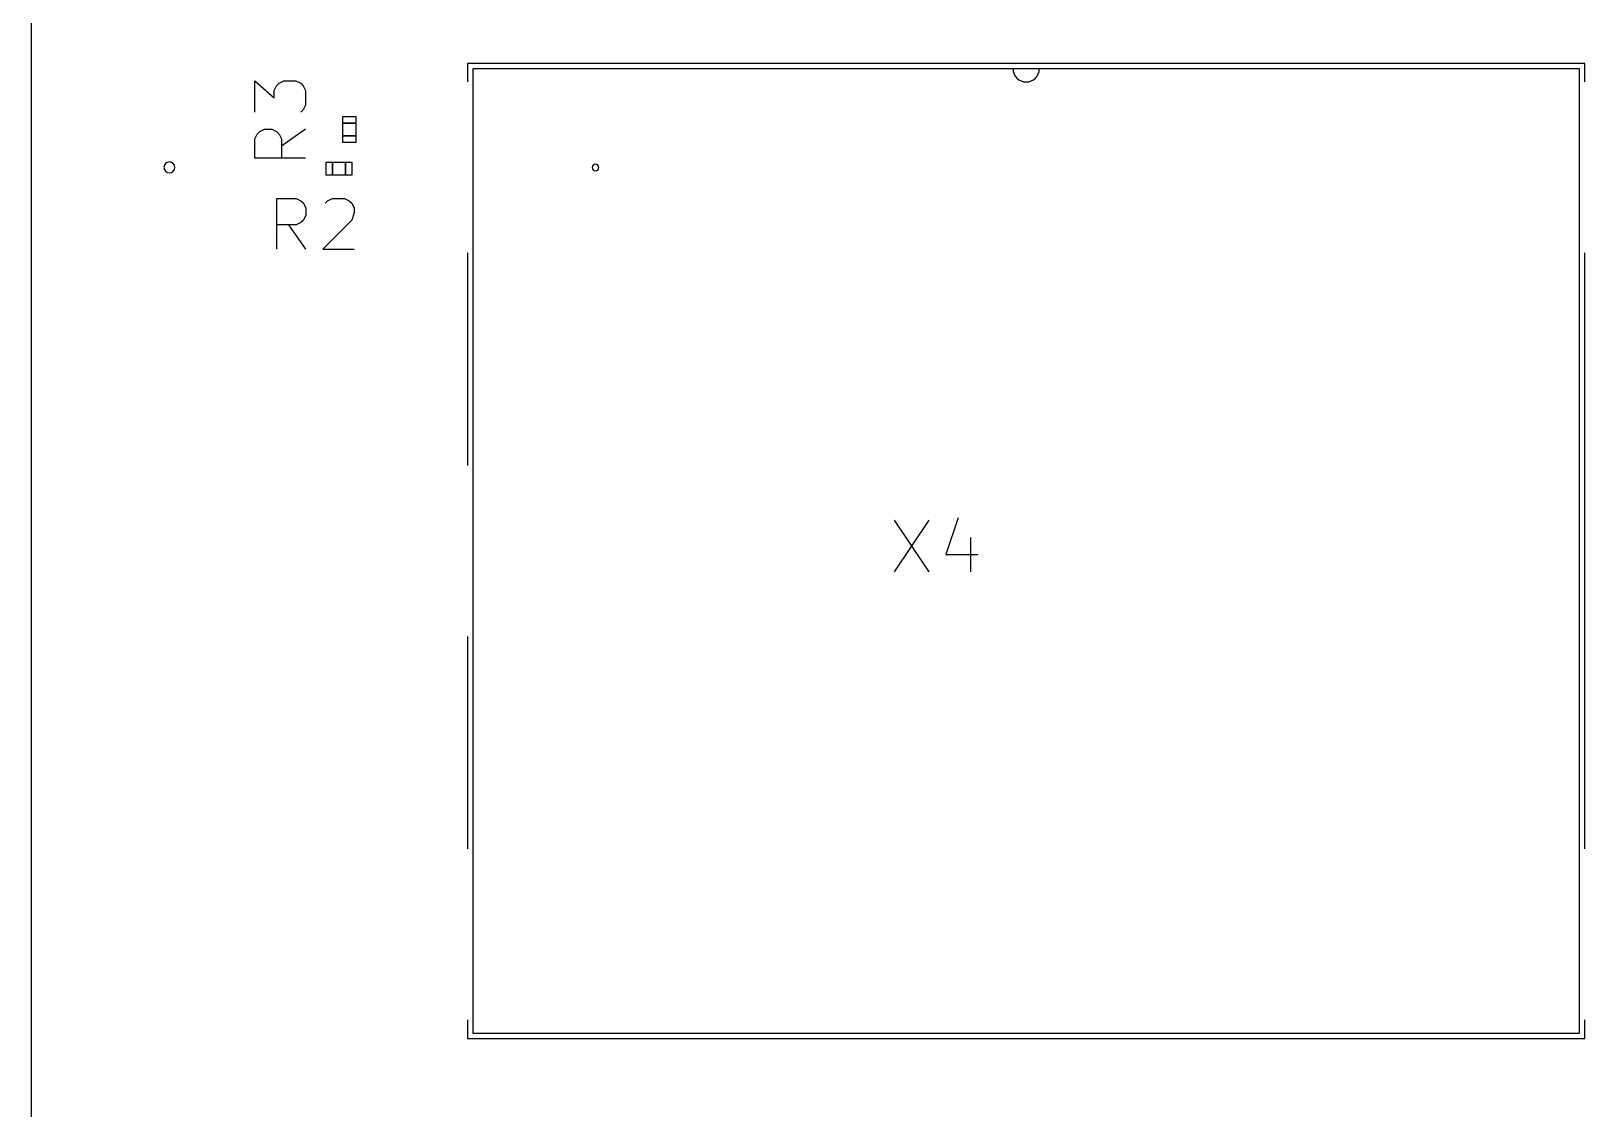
# Model space of a CAD drawing. Header units: millimetres. Extents: x 0 to 100, y 0 to 100.
# Drawn here: x 0 to 36.02, y 37.02 to 62 of the extents above; entities that cross this region are included whole.
import ezdxf

# ---------------------------------------------------------------- set-up
doc = ezdxf.new("R2010")
doc.units = ezdxf.units.MM
for name, color, linetype, true_color in [('Edge.Cuts', 254, 'CONTINUOUS', 0xd0d2cd), ('F.Fab', 9, 'CONTINUOUS', 0xafafaf), ('F.Silkscreen', 41, 'CONTINUOUS', 0xf2eda1)]:
    doc.layers.add(name, color=color, linetype=linetype, true_color=true_color)

msp = doc.modelspace()

# ---------------------------------------------------------------- linework, layer by layer
at = {"layer": 'Edge.Cuts', "linetype": 'CONTINUOUS'}
msp.add_line((0, 100), (0, 0), dxfattribs=at)
at = {"layer": 'F.Fab', "linetype": 'CONTINUOUS'}
for p, q in [((10.243, 61.126), (10.243, 38.774)), ((22.7652, 61.126), (10.243, 61.126)), ((23.3748, 61.126), (22.7652, 61.126)), ((35.897, 61.126), (23.3748, 61.126)), ((35.897, 38.774), (35.897, 61.126)), ((7.23, 59.87), (7.23, 60.02)), ((7.23, 60.02), (7.53, 60.02)), ((7.53, 59.87), (7.23, 59.87)), ((7.53, 60.02), (7.53, 59.87)), ((7.23, 59.42), (7.23, 59.57)), ((7.23, 59.57), (7.53, 59.57)), ((7.53, 59.57), (7.53, 59.42)), ((7.53, 59.42), (7.23, 59.42)), ((6.84, 58.66), (6.84, 58.96)), ((6.84, 58.96), (6.99, 58.96)), ((6.99, 58.96), (6.99, 58.66)), ((7.29, 58.66), (7.29, 58.96)), ((7.29, 58.96), (7.44, 58.96)), ((7.44, 58.96), (7.44, 58.66)), ((6.99, 58.66), (6.84, 58.66)), ((7.44, 58.66), (7.29, 58.66)), ((20.011719, 50.663754), (20.810633, 49.465382)), ((20.810633, 50.663754), (20.011719, 49.465382)), ((21.495418, 50.72082), (21.210091, 49.86484)), ((21.780744, 50.264297), (21.780744, 49.465382)), ((21.210091, 49.86484), (21.95194, 49.86484)), ((10.243, 38.774), (35.897, 38.774))]:
    msp.add_line(p, q, dxfattribs=at)
at = {"layer": 'F.Fab'}
for centre, radius, start, end in [((23.07, 61.126), 0.3048, -180, 0), ((13.0878, 58.84), 0.0762, 0, 180), ((13.0878, 58.84), 0.0762, -180, 0)]:
    msp.add_arc(centre, radius, start, end, dxfattribs=at)
at = {"layer": 'F.Silkscreen', "linetype": 'CONTINUOUS'}
for p, q in [((10.116, 61.253), (10.116, 60.8212)), ((36.024, 61.253), (10.116, 61.253)), ((36.024, 60.8212), (36.024, 61.253)), ((5.187911, 60.118157), (5.187911, 60.846484)), ((5.187911, 60.846484), (5.636112, 60.454308)), ((5.636112, 60.622383), (5.692137, 60.734434)), ((5.636112, 60.454308), (5.636112, 60.622383)), ((5.692137, 60.734434), (5.748162, 60.790459)), ((5.748162, 60.790459), (5.860212, 60.846484)), ((5.860212, 60.846484), (6.140338, 60.846484)), ((6.140338, 60.846484), (6.252388, 60.790459)), ((6.252388, 60.790459), (6.308414, 60.734434)), ((6.308414, 60.734434), (6.364439, 60.622383)), ((6.364439, 60.622383), (6.364439, 60.286232)), ((6.308414, 60.174182), (6.252388, 60.118157)), ((6.364439, 60.286232), (6.308414, 60.174182)), ((7.23, 59.57), (7.23, 59.87)), ((7.23, 59.87), (7.53, 59.87)), ((7.53, 59.87), (7.53, 59.57)), ((5.187911, 59.50188), (5.243936, 59.613931)), ((5.187911, 59.053679), (5.187911, 59.50188)), ((5.243936, 59.613931), (5.299961, 59.669956)), ((5.299961, 59.669956), (5.412011, 59.725981)), ((5.412011, 59.725981), (5.580087, 59.725981)), ((5.580087, 59.725981), (5.692137, 59.669956)), ((5.692137, 59.669956), (5.748162, 59.613931)), ((5.748162, 59.613931), (5.804187, 59.50188)), ((6.364439, 59.725981), (5.804187, 59.333805)), ((5.804187, 59.50188), (5.804187, 59.053679)), ((7.53, 59.57), (7.23, 59.57)), ((6.364439, 59.053679), (5.187911, 59.053679)), ((6.99, 58.66), (6.99, 58.96)), ((6.99, 58.96), (7.29, 58.96)), ((7.29, 58.96), (7.29, 58.66)), ((7.29, 58.66), (6.99, 58.66)), ((5.6966, 56.947307), (5.6966, 58.123835)), ((5.6966, 58.123835), (6.144801, 58.123835)), ((6.144801, 58.123835), (6.256852, 58.06781)), ((6.256852, 58.06781), (6.312877, 58.011785)), ((6.312877, 58.011785), (6.368902, 57.899735)), ((6.817103, 58.011785), (6.873128, 58.06781)), ((6.873128, 58.06781), (6.985179, 58.123835)), ((6.985179, 58.123835), (7.265304, 58.123835)), ((7.265304, 58.123835), (7.377355, 58.06781)), ((7.377355, 58.06781), (7.43338, 58.011785)), ((7.43338, 58.011785), (7.489405, 57.899735)), ((6.368902, 57.731659), (6.312877, 57.619609)), ((6.368902, 57.899735), (6.368902, 57.731659)), ((7.489405, 57.787685), (7.43338, 57.619609)), ((7.489405, 57.899735), (7.489405, 57.787685)), ((6.144801, 57.507559), (5.6966, 57.507559)), ((6.368902, 56.947307), (5.976726, 57.507559)), ((6.256852, 57.563584), (6.144801, 57.507559)), ((6.312877, 57.619609), (6.256852, 57.563584)), ((7.43338, 57.619609), (6.761078, 56.947307)), ((6.761078, 56.947307), (7.489405, 56.947307)), ((10.116, 56.8588), (10.116, 51.9312)), ((36.024, 43.0412), (36.024, 56.8588)), ((10.116, 47.9688), (10.116, 43.0412)), ((10.116, 39.0788), (10.116, 38.647)), ((36.024, 38.647), (36.024, 39.0788)), ((10.116, 38.647), (36.024, 38.647))]:
    msp.add_line(p, q, dxfattribs=at)
at = {"layer": 'F.Silkscreen'}
for start, end in [(0, 180), (-180, 0)]:
    msp.add_arc((3.2072, 58.84), 0.127, start, end, dxfattribs=at)

doc.saveas('drawing.dxf')
